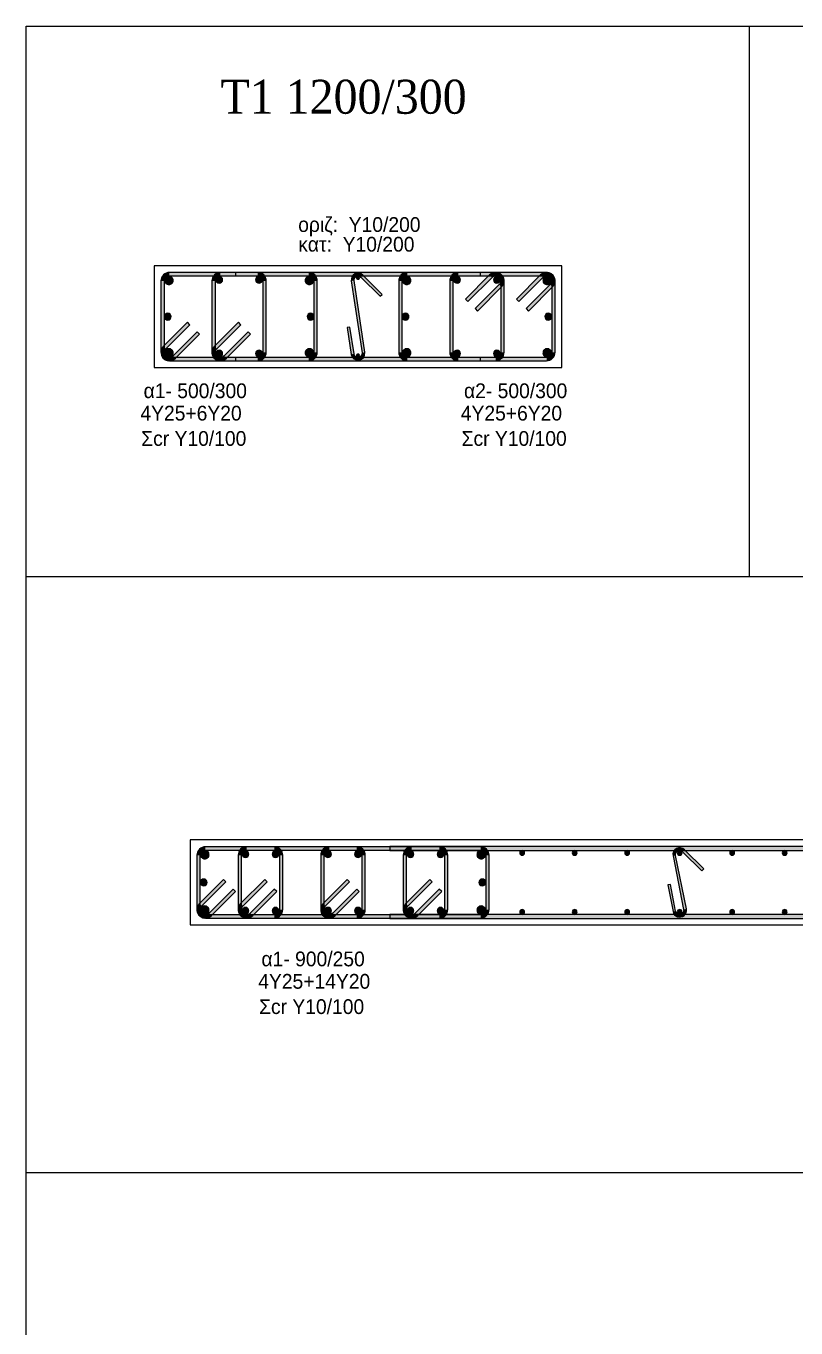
# Model space of a CAD drawing. Header units: millimetres. Extents: x -2171 to 1563, y -1758 to -1505.
# Drawn here: x -653.31 to -641.97, y -1609.42 to -1590.25 of the extents above; entities that cross this region are included whole.
import ezdxf

# ---------------------------------------------------------------- set-up
doc = ezdxf.new("R2010")
doc.units = ezdxf.units.MM
for name, color, linetype in [('-S_TEXT', 3, 'Continuous'), ('Col_Det', 7, 'Continuous'), ('Col_Det_4', 7, 'Continuous'), ('Col_Det_Fill', 7, 'Continuous'), ('Geo_Col_Pro_1', 7, 'Continuous')]:
    doc.layers.add(name, color=color, linetype=linetype)
doc.styles.add('S1Arl22_b_934_161', font='arial.ttf', dxfattribs={"width": 0.933629, "height": 0.002175})
doc.styles.add('S1TmsNwRmn22_b_934_161', font='times.ttf', dxfattribs={"width": 0.933629, "height": 0.002175})

msp = doc.modelspace()

# ---------------------------------------------------------------- hatches: boundary and pattern name
at = {"layer": 'Col_Det_Fill'}
for color, points in [(252, [(-651.194, -1593.928), (-651.194, -1593.878, 0.4142136), (-651.319, -1594.003), (-651.269, -1594.003, -0.4142136)]), (252, [(-651.269, -1594.003), (-651.319, -1594.003), (-651.319, -1595.053), (-651.269, -1595.053)]), (12, [(-651.2653, -1593.9942, 0.4142136), (-651.2028, -1594.0567, 0.4142136), (-651.1403, -1593.9942, 0.4142136), (-651.2028, -1593.9317, 0.4142136)]), (252, [(-649.144, -1593.928), (-649.144, -1593.878), (-651.194, -1593.878), (-651.194, -1593.928)]), (252, [(-650.444, -1593.928), (-650.444, -1593.878, 0.4142136), (-650.569, -1594.003), (-650.519, -1594.003, -0.4142136)]), (252, [(-650.519, -1594.003), (-650.569, -1594.003), (-650.569, -1595.053), (-650.519, -1595.053)]), (56, [(-650.5117, -1593.9853, 0.4142136), (-650.4617, -1594.0353, 0.4142136), (-650.4117, -1593.9853, 0.4142136), (-650.4617, -1593.9353, 0.4142136)]), (252, [(-649.894, -1593.928), (-649.894, -1593.878), (-650.444, -1593.878), (-650.444, -1593.928)]), (252, [(-646.6175, -1593.928), (-646.6175, -1593.878), (-650.2205, -1593.878), (-650.2205, -1593.928)]), (56, [(-649.9263, -1593.9853, 0.4142136), (-649.8763, -1594.0353, 0.4142136), (-649.8263, -1593.9853, 0.4142136), (-649.8763, -1593.9353, 0.4142136)]), (252, [(-649.819, -1594.003), (-649.769, -1594.003, 0.4142136), (-649.894, -1593.878), (-649.894, -1593.928, -0.4142136)]), (252, [(-649.819, -1595.053), (-649.769, -1595.053), (-649.769, -1594.003), (-649.819, -1594.003)]), (12, [(-649.1977, -1593.9942, 0.4142136), (-649.1352, -1594.0567, 0.4142136), (-649.0727, -1593.9942, 0.4142136), (-649.1352, -1593.9317, 0.4142136)]), (252, [(-649.069, -1594.003), (-649.019, -1594.003, 0.4142136), (-649.144, -1593.878), (-649.144, -1593.928, -0.4142136)]), (252, [(-649.069, -1595.053), (-649.019, -1595.053), (-649.019, -1594.003), (-649.069, -1594.003)]), (252, [(-648.5179, -1594.0028), (-648.4783, -1593.9969, -0.7233449), (-648.3766, -1593.9456), (-648.3483, -1593.9173, 0.7233449)]), (252, [(-648.3597, -1595.0591), (-648.3201, -1595.0532), (-648.4783, -1593.9969), (-648.5179, -1594.0028)]), (133, [(-648.444, -1593.953, 0.4142136), (-648.419, -1593.978, 0.4142136), (-648.394, -1593.953, 0.4142136), (-648.419, -1593.928, 0.4142136)]), (252, [(-648.3483, -1593.9173), (-648.3766, -1593.9456), (-648.0937, -1594.2284), (-648.0654, -1594.2001)]), (252, [(-647.694, -1593.928), (-647.694, -1593.878, 0.4142136), (-647.819, -1594.003), (-647.769, -1594.003, -0.4142136)]), (252, [(-647.769, -1594.003), (-647.819, -1594.003), (-647.819, -1595.053), (-647.769, -1595.053)]), (12, [(-647.6403, -1593.9942, 0.4142136), (-647.7028, -1593.9317, 0.4142136), (-647.7653, -1593.9942, 0.4142136), (-647.7028, -1594.0567, 0.4142136)]), (252, [(-645.644, -1593.928), (-645.644, -1593.878), (-647.694, -1593.878), (-647.694, -1593.928)]), (252, [(-646.944, -1593.928), (-646.944, -1593.878, 0.4142136), (-647.069, -1594.003), (-647.019, -1594.003, -0.4142136)]), (252, [(-647.019, -1594.003), (-647.069, -1594.003), (-647.069, -1595.053), (-647.019, -1595.053)]), (56, [(-646.9117, -1593.9853, 0.4142136), (-646.9617, -1593.9353, 0.4142136), (-647.0117, -1593.9853, 0.4142136), (-646.9617, -1594.0353, 0.4142136)]), (252, [(-646.394, -1593.928), (-646.394, -1593.878), (-646.944, -1593.878), (-646.944, -1593.928)]), (252, [(-646.447, -1593.95), (-646.4824, -1593.9146), (-646.8359, -1594.2682), (-646.8006, -1594.3035)]), (252, [(-646.6945, -1594.4096), (-646.6592, -1594.445), (-646.3056, -1594.0914), (-646.341, -1594.056)]), (252, [(-646.319, -1594.003), (-646.269, -1594.003, 0.6681786), (-646.4824, -1593.9146), (-646.447, -1593.95, -0.6681786)]), (56, [(-646.3263, -1593.9853, 0.4142136), (-646.3763, -1593.9353, 0.4142136), (-646.4263, -1593.9853, 0.4142136), (-646.3763, -1594.0353, 0.4142136)]), (252, [(-646.341, -1594.056), (-646.3056, -1594.0914, 0.6681786), (-646.394, -1593.878), (-646.394, -1593.928, -0.6681786)]), (252, [(-646.319, -1595.053), (-646.269, -1595.053), (-646.269, -1594.003), (-646.319, -1594.003)]), (252, [(-645.697, -1593.95), (-645.7324, -1593.9146), (-646.0859, -1594.2682), (-646.0506, -1594.3035)]), (252, [(-645.9445, -1594.4096), (-645.9092, -1594.445), (-645.5556, -1594.0914), (-645.591, -1594.056)]), (252, [(-645.569, -1594.003), (-645.519, -1594.003, 0.6681786), (-645.7324, -1593.9146), (-645.697, -1593.95, -0.6681786)]), (12, [(-645.5727, -1593.9942, 0.4142136), (-645.6352, -1593.9317, 0.4142136), (-645.6977, -1593.9942, 0.4142136), (-645.6352, -1594.0567, 0.4142136)]), (252, [(-645.591, -1594.056), (-645.5556, -1594.0914, 0.6681786), (-645.644, -1593.878), (-645.644, -1593.928, -0.6681786)]), (252, [(-645.569, -1595.053), (-645.519, -1595.053), (-645.519, -1594.003), (-645.569, -1594.003)]), (252, [(-650.8935, -1594.6464), (-650.9288, -1594.6111), (-651.2824, -1594.9646), (-651.247, -1595)]), (133, [(-651.269, -1594.528, 0.4142136), (-651.219, -1594.578, 0.4142136), (-651.169, -1594.528, 0.4142136), (-651.219, -1594.478, 0.4142136)]), (252, [(-650.1435, -1594.6464), (-650.1788, -1594.6111), (-650.5324, -1594.9646), (-650.497, -1595)]), (133, [(-649.169, -1594.528, 0.4142136), (-649.119, -1594.578, 0.4142136), (-649.069, -1594.528, 0.4142136), (-649.119, -1594.478, 0.4142136)]), (133, [(-647.669, -1594.528, 0.4142136), (-647.719, -1594.478, 0.4142136), (-647.769, -1594.528, 0.4142136), (-647.719, -1594.578, 0.4142136)]), (133, [(-645.569, -1594.528, 0.4142136), (-645.619, -1594.478, 0.4142136), (-645.669, -1594.528, 0.4142136), (-645.619, -1594.578, 0.4142136)]), (252, [(-651.141, -1595.106), (-651.1056, -1595.1414), (-650.7521, -1594.7879), (-650.7874, -1594.7525)]), (252, [(-650.391, -1595.106), (-650.3556, -1595.1414), (-650.0021, -1594.7879), (-650.0374, -1594.7525)]), (252, [(-648.5376, -1594.6813), (-648.5772, -1594.6872), (-648.5179, -1595.0828), (-648.4783, -1595.0769)]), (252, [(-651.247, -1595), (-651.2824, -1594.9646, 0.6681786), (-651.194, -1595.178), (-651.194, -1595.128, -0.6681786)]), (12, [(-651.2653, -1595.0619, 0.4142136), (-651.2028, -1595.1244, 0.4142136), (-651.1403, -1595.0619, 0.4142136), (-651.2028, -1594.9994, 0.4142136)]), (252, [(-650.497, -1595), (-650.5324, -1594.9646, 0.6681786), (-650.444, -1595.178), (-650.444, -1595.128, -0.6681786)]), (56, [(-650.5117, -1595.0707, 0.4142136), (-650.4617, -1595.1207, 0.4142136), (-650.4117, -1595.0707, 0.4142136), (-650.4617, -1595.0207, 0.4142136)]), (56, [(-649.9263, -1595.0707, 0.4142136), (-649.8763, -1595.1207, 0.4142136), (-649.8263, -1595.0707, 0.4142136), (-649.8763, -1595.0207, 0.4142136)]), (12, [(-649.1977, -1595.0619, 0.4142136), (-649.1352, -1595.1244, 0.4142136), (-649.0727, -1595.0619, 0.4142136), (-649.1352, -1594.9994, 0.4142136)]), (12, [(-647.6403, -1595.0619, 0.4142136), (-647.7028, -1594.9994, 0.4142136), (-647.7653, -1595.0619, 0.4142136), (-647.7028, -1595.1244, 0.4142136)]), (56, [(-646.9117, -1595.0707, 0.4142136), (-646.9617, -1595.0207, 0.4142136), (-647.0117, -1595.0707, 0.4142136), (-646.9617, -1595.1207, 0.4142136)]), (56, [(-646.3263, -1595.0707, 0.4142136), (-646.3763, -1595.0207, 0.4142136), (-646.4263, -1595.0707, 0.4142136), (-646.3763, -1595.1207, 0.4142136)]), (12, [(-645.5727, -1595.0619, 0.4142136), (-645.6352, -1594.9994, 0.4142136), (-645.6977, -1595.0619, 0.4142136), (-645.6352, -1595.1244, 0.4142136)]), (252, [(-651.269, -1595.053), (-651.319, -1595.053, 0.6681786), (-651.1056, -1595.1414), (-651.141, -1595.106, -0.6681786)]), (252, [(-651.194, -1595.128), (-651.194, -1595.178), (-649.144, -1595.178), (-649.144, -1595.128)]), (252, [(-650.519, -1595.053), (-650.569, -1595.053, 0.6681786), (-650.3556, -1595.1414), (-650.391, -1595.106, -0.6681786)]), (252, [(-650.444, -1595.128), (-650.444, -1595.178), (-649.894, -1595.178), (-649.894, -1595.128)]), (252, [(-650.2205, -1595.128), (-650.2205, -1595.178), (-646.6175, -1595.178), (-646.6175, -1595.128)]), (252, [(-649.894, -1595.128), (-649.894, -1595.178, 0.4142136), (-649.769, -1595.053), (-649.819, -1595.053, -0.4142136)]), (252, [(-649.144, -1595.128), (-649.144, -1595.178, 0.4142136), (-649.019, -1595.053), (-649.069, -1595.053, -0.4142136)]), (252, [(-648.4783, -1595.0769), (-648.5179, -1595.0828, 1), (-648.3201, -1595.0532), (-648.3597, -1595.0591, -1)]), (133, [(-648.444, -1595.103, 0.4142136), (-648.419, -1595.128, 0.4142136), (-648.394, -1595.103, 0.4142136), (-648.419, -1595.078, 0.4142136)]), (252, [(-647.769, -1595.053), (-647.819, -1595.053, 0.4142136), (-647.694, -1595.178), (-647.694, -1595.128, -0.4142136)]), (252, [(-647.694, -1595.128), (-647.694, -1595.178), (-645.644, -1595.178), (-645.644, -1595.128)]), (252, [(-647.019, -1595.053), (-647.069, -1595.053, 0.4142136), (-646.944, -1595.178), (-646.944, -1595.128, -0.4142136)]), (252, [(-646.944, -1595.128), (-646.944, -1595.178), (-646.394, -1595.178), (-646.394, -1595.128)]), (252, [(-646.394, -1595.128), (-646.394, -1595.178, 0.4142136), (-646.269, -1595.053), (-646.319, -1595.053, -0.4142136)]), (252, [(-645.644, -1595.128), (-645.644, -1595.178, 0.4142136), (-645.519, -1595.053), (-645.569, -1595.053, -0.4142136)]), (252, [(-650.6652, -1602.3822), (-650.6652, -1602.3322, 0.4142136), (-650.7902, -1602.4572), (-650.7402, -1602.4572, -0.4142136)]), (252, [(-650.7402, -1602.4572), (-650.7902, -1602.4572), (-650.7902, -1603.2572), (-650.7402, -1603.2572)]), (12, [(-650.7366, -1602.4483, 0.4142136), (-650.6741, -1602.5108, 0.4142136), (-650.6116, -1602.4483, 0.4142136), (-650.6741, -1602.3858, 0.4142136)]), (252, [(-646.6152, -1602.3822), (-646.6152, -1602.3322), (-650.6652, -1602.3322), (-650.6652, -1602.3822)]), (252, [(-650.0581, -1602.3822), (-650.0581, -1602.3322, 0.4142136), (-650.1831, -1602.4572), (-650.1331, -1602.4572, -0.4142136)]), (252, [(-650.1331, -1602.4572), (-650.1831, -1602.4572), (-650.1831, -1603.2572), (-650.1331, -1603.2572)]), (56, [(-650.1258, -1602.4395, 0.4142136), (-650.0758, -1602.4895, 0.4142136), (-650.0258, -1602.4395, 0.4142136), (-650.0758, -1602.3895, 0.4142136)]), (252, [(-649.651, -1602.3822), (-649.651, -1602.3322), (-650.0581, -1602.3322), (-650.0581, -1602.3822)]), (56, [(-649.6833, -1602.4395, 0.4142136), (-649.6333, -1602.4895, 0.4142136), (-649.5833, -1602.4395, 0.4142136), (-649.6333, -1602.3895, 0.4142136)]), (252, [(-649.576, -1602.4572), (-649.526, -1602.4572, 0.4142136), (-649.651, -1602.3322), (-649.651, -1602.3822, -0.4142136)]), (252, [(-649.576, -1603.2572), (-649.526, -1603.2572), (-649.526, -1602.4572), (-649.576, -1602.4572)]), (252, [(-648.8438, -1602.3822), (-648.8438, -1602.3322, 0.4142136), (-648.9688, -1602.4572), (-648.9188, -1602.4572, -0.4142136)]), (252, [(-648.9188, -1602.4572), (-648.9688, -1602.4572), (-648.9688, -1603.2572), (-648.9188, -1603.2572)]), (56, [(-648.9115, -1602.4395, 0.4142136), (-648.8615, -1602.4895, 0.4142136), (-648.8115, -1602.4395, 0.4142136), (-648.8615, -1602.3895, 0.4142136)]), (252, [(-648.4367, -1602.3822), (-648.4367, -1602.3322), (-648.8438, -1602.3322), (-648.8438, -1602.3822)]), (56, [(-648.469, -1602.4395, 0.4142136), (-648.419, -1602.4895, 0.4142136), (-648.369, -1602.4395, 0.4142136), (-648.419, -1602.3895, 0.4142136)]), (252, [(-648.3617, -1602.4572), (-648.3117, -1602.4572, 0.4142136), (-648.4367, -1602.3322), (-648.4367, -1602.3822, -0.4142136)]), (252, [(-648.3617, -1603.2572), (-648.3117, -1603.2572), (-648.3117, -1602.4572), (-648.3617, -1602.4572)]), (252, [(-627.8268, -1602.3872), (-627.8268, -1602.3272), (-647.9522, -1602.3272), (-647.9522, -1602.3872)]), (252, [(-647.6295, -1602.3822), (-647.6295, -1602.3322, 0.4142136), (-647.7545, -1602.4572), (-647.7045, -1602.4572, -0.4142136)]), (252, [(-647.7045, -1602.4572), (-647.7545, -1602.4572), (-647.7545, -1603.2572), (-647.7045, -1603.2572)]), (56, [(-647.6972, -1602.4395, 0.4142136), (-647.6472, -1602.4895, 0.4142136), (-647.5972, -1602.4395, 0.4142136), (-647.6472, -1602.3895, 0.4142136)]), (252, [(-647.2224, -1602.3822), (-647.2224, -1602.3322), (-647.6295, -1602.3322), (-647.6295, -1602.3822)]), (56, [(-647.2547, -1602.4395, 0.4142136), (-647.2047, -1602.4895, 0.4142136), (-647.1547, -1602.4395, 0.4142136), (-647.2047, -1602.3895, 0.4142136)]), (252, [(-647.1474, -1602.4572), (-647.0974, -1602.4572, 0.4142136), (-647.2224, -1602.3322), (-647.2224, -1602.3822, -0.4142136)]), (252, [(-647.1474, -1603.2572), (-647.0974, -1603.2572), (-647.0974, -1602.4572), (-647.1474, -1602.4572)]), (12, [(-646.6689, -1602.4483, 0.4142136), (-646.6064, -1602.5108, 0.4142136), (-646.5439, -1602.4483, 0.4142136), (-646.6064, -1602.3858, 0.4142136)]), (252, [(-646.5402, -1602.4572), (-646.4902, -1602.4572, 0.4142136), (-646.6152, -1602.3322), (-646.6152, -1602.3822, -0.4142136)]), (252, [(-646.5402, -1603.2572), (-646.4902, -1603.2572), (-646.4902, -1602.4572), (-646.5402, -1602.4572)]), (133, [(-646.0384, -1602.4222, 0.4142136), (-646.0034, -1602.4572, 0.4142136), (-645.9684, -1602.4222, 0.4142136), (-646.0034, -1602.3872, 0.4142136)]), (133, [(-645.2656, -1602.4222, 0.4142136), (-645.2306, -1602.4572, 0.4142136), (-645.1956, -1602.4222, 0.4142136), (-645.2306, -1602.3872, 0.4142136)]), (133, [(-644.4929, -1602.4222, 0.4142136), (-644.4579, -1602.4572, 0.4142136), (-644.4229, -1602.4222, 0.4142136), (-644.4579, -1602.3872, 0.4142136)]), (252, [(-643.7832, -1602.4667), (-643.744, -1602.4589, -0.741663), (-643.6427, -1602.4047), (-643.6144, -1602.3764, 0.741663)]), (252, [(-643.6263, -1603.2554), (-643.587, -1603.2476), (-643.744, -1602.4589), (-643.7832, -1602.4667)]), (133, [(-643.7201, -1602.4222, 0.4142136), (-643.6851, -1602.4572, 0.4142136), (-643.6501, -1602.4222, 0.4142136), (-643.6851, -1602.3872, 0.4142136)]), (252, [(-643.6144, -1602.3764), (-643.6427, -1602.4047), (-643.3598, -1602.6876), (-643.3316, -1602.6593)]), (133, [(-642.9474, -1602.4222, 0.4142136), (-642.9124, -1602.4572, 0.4142136), (-642.8774, -1602.4222, 0.4142136), (-642.9124, -1602.3872, 0.4142136)]), (133, [(-642.1746, -1602.4222, 0.4142136), (-642.1396, -1602.4572, 0.4142136), (-642.1046, -1602.4222, 0.4142136), (-642.1396, -1602.3872, 0.4142136)]), (252, [(-650.3647, -1602.8506), (-650.4001, -1602.8152), (-650.7536, -1603.1688), (-650.7183, -1603.2041)]), (133, [(-650.7402, -1602.8572, 0.4142136), (-650.6902, -1602.9072, 0.4142136), (-650.6402, -1602.8572, 0.4142136), (-650.6902, -1602.8072, 0.4142136)]), (252, [(-649.7576, -1602.8506), (-649.7929, -1602.8152), (-650.1465, -1603.1688), (-650.1111, -1603.2041)]), (252, [(-648.5433, -1602.8506), (-648.5787, -1602.8152), (-648.9322, -1603.1688), (-648.8968, -1603.2041)]), (252, [(-647.329, -1602.8506), (-647.3644, -1602.8152), (-647.7179, -1603.1688), (-647.6826, -1603.2041)]), (133, [(-646.6402, -1602.8572, 0.4142136), (-646.5902, -1602.9072, 0.4142136), (-646.5402, -1602.8572, 0.4142136), (-646.5902, -1602.8072, 0.4142136)]), (252, [(-650.6122, -1603.3102), (-650.5769, -1603.3455), (-650.2233, -1602.992), (-650.2587, -1602.9566)]), (252, [(-650.0051, -1603.3102), (-649.9697, -1603.3455), (-649.6162, -1602.992), (-649.6515, -1602.9566)]), (252, [(-648.7908, -1603.3102), (-648.7554, -1603.3455), (-648.4019, -1602.992), (-648.4372, -1602.9566)]), (252, [(-647.5765, -1603.3102), (-647.5411, -1603.3455), (-647.1876, -1602.992), (-647.2229, -1602.9566)]), (252, [(-643.822, -1602.8866), (-643.8612, -1602.8944), (-643.7832, -1603.2867), (-643.744, -1603.2789)]), (252, [(-650.7183, -1603.2041), (-650.7536, -1603.1688, 0.6681786), (-650.6652, -1603.3822), (-650.6652, -1603.3322, -0.6681786)]), (252, [(-650.7402, -1603.2572), (-650.7902, -1603.2572, 0.6681786), (-650.5769, -1603.3455), (-650.6122, -1603.3102, -0.6681786)]), (12, [(-650.7366, -1603.266, 0.4142136), (-650.6741, -1603.3285, 0.4142136), (-650.6116, -1603.266, 0.4142136), (-650.6741, -1603.2035, 0.4142136)]), (252, [(-650.1111, -1603.2041), (-650.1465, -1603.1688, 0.6681786), (-650.0581, -1603.3822), (-650.0581, -1603.3322, -0.6681786)]), (252, [(-650.1331, -1603.2572), (-650.1831, -1603.2572, 0.6681786), (-649.9697, -1603.3455), (-650.0051, -1603.3102, -0.6681786)]), (56, [(-650.1258, -1603.2748, 0.4142136), (-650.0758, -1603.3248, 0.4142136), (-650.0258, -1603.2748, 0.4142136), (-650.0758, -1603.2248, 0.4142136)]), (56, [(-649.6833, -1603.2748, 0.4142136), (-649.6333, -1603.3248, 0.4142136), (-649.5833, -1603.2748, 0.4142136), (-649.6333, -1603.2248, 0.4142136)]), (252, [(-649.651, -1603.3322), (-649.651, -1603.3822, 0.4142136), (-649.526, -1603.2572), (-649.576, -1603.2572, -0.4142136)]), (252, [(-648.8968, -1603.2041), (-648.9322, -1603.1688, 0.6681786), (-648.8438, -1603.3822), (-648.8438, -1603.3322, -0.6681786)]), (252, [(-648.9188, -1603.2572), (-648.9688, -1603.2572, 0.6681786), (-648.7554, -1603.3455), (-648.7908, -1603.3102, -0.6681786)]), (56, [(-648.9115, -1603.2748, 0.4142136), (-648.8615, -1603.3248, 0.4142136), (-648.8115, -1603.2748, 0.4142136), (-648.8615, -1603.2248, 0.4142136)]), (56, [(-648.469, -1603.2748, 0.4142136), (-648.419, -1603.3248, 0.4142136), (-648.369, -1603.2748, 0.4142136), (-648.419, -1603.2248, 0.4142136)]), (252, [(-648.4367, -1603.3322), (-648.4367, -1603.3822, 0.4142136), (-648.3117, -1603.2572), (-648.3617, -1603.2572, -0.4142136)]), (252, [(-647.6826, -1603.2041), (-647.7179, -1603.1688, 0.6681786), (-647.6295, -1603.3822), (-647.6295, -1603.3322, -0.6681786)]), (252, [(-647.7045, -1603.2572), (-647.7545, -1603.2572, 0.6681786), (-647.5411, -1603.3455), (-647.5765, -1603.3102, -0.6681786)]), (56, [(-647.6972, -1603.2748, 0.4142136), (-647.6472, -1603.3248, 0.4142136), (-647.5972, -1603.2748, 0.4142136), (-647.6472, -1603.2248, 0.4142136)]), (56, [(-647.2547, -1603.2748, 0.4142136), (-647.2047, -1603.3248, 0.4142136), (-647.1547, -1603.2748, 0.4142136), (-647.2047, -1603.2248, 0.4142136)]), (252, [(-647.2224, -1603.3322), (-647.2224, -1603.3822, 0.4142136), (-647.0974, -1603.2572), (-647.1474, -1603.2572, -0.4142136)]), (12, [(-646.6689, -1603.266, 0.4142136), (-646.6064, -1603.3285, 0.4142136), (-646.5439, -1603.266, 0.4142136), (-646.6064, -1603.2035, 0.4142136)]), (252, [(-646.6152, -1603.3322), (-646.6152, -1603.3822, 0.4142136), (-646.4902, -1603.2572), (-646.5402, -1603.2572, -0.4142136)]), (133, [(-646.0384, -1603.2922, 0.4142136), (-646.0034, -1603.3272, 0.4142136), (-645.9684, -1603.2922, 0.4142136), (-646.0034, -1603.2572, 0.4142136)]), (133, [(-645.2656, -1603.2922, 0.4142136), (-645.2306, -1603.3272, 0.4142136), (-645.1956, -1603.2922, 0.4142136), (-645.2306, -1603.2572, 0.4142136)]), (133, [(-644.4929, -1603.2922, 0.4142136), (-644.4579, -1603.3272, 0.4142136), (-644.4229, -1603.2922, 0.4142136), (-644.4579, -1603.2572, 0.4142136)]), (252, [(-643.744, -1603.2789), (-643.7832, -1603.2867, 1), (-643.587, -1603.2476), (-643.6263, -1603.2554, -1)]), (133, [(-643.7201, -1603.2922, 0.4142136), (-643.6851, -1603.3272, 0.4142136), (-643.6501, -1603.2922, 0.4142136), (-643.6851, -1603.2572, 0.4142136)]), (133, [(-642.9474, -1603.2922, 0.4142136), (-642.9124, -1603.3272, 0.4142136), (-642.8774, -1603.2922, 0.4142136), (-642.9124, -1603.2572, 0.4142136)]), (133, [(-642.1746, -1603.2922, 0.4142136), (-642.1396, -1603.3272, 0.4142136), (-642.1046, -1603.2922, 0.4142136), (-642.1396, -1603.2572, 0.4142136)]), (252, [(-650.6652, -1603.3322), (-650.6652, -1603.3822), (-646.6152, -1603.3822), (-646.6152, -1603.3322)]), (252, [(-650.0581, -1603.3322), (-650.0581, -1603.3822), (-649.651, -1603.3822), (-649.651, -1603.3322)]), (252, [(-648.8438, -1603.3322), (-648.8438, -1603.3822), (-648.4367, -1603.3822), (-648.4367, -1603.3322)]), (252, [(-647.9522, -1603.3272), (-647.9522, -1603.3872), (-627.8268, -1603.3872), (-627.8268, -1603.3272)]), (252, [(-647.6295, -1603.3322), (-647.6295, -1603.3822), (-647.2224, -1603.3822), (-647.2224, -1603.3322)])]:
    msp.add_hatch(color=color, dxfattribs=at).paths.add_polyline_path(points)

# ---------------------------------------------------------------- linework, layer by layer
at = {"layer": '-S_TEXT', "ltscale": 5}
msp.add_lwpolyline([(-653.3053, -1590.2497), (-595.1578, -1590.2497), (-595.1578, -1630.2944), (-653.3053, -1630.2944)], close=True, dxfattribs=at)
at = {"layer": 'Col_Det', "color": 7}
for points in [[(-645.419, -1593.778), (-651.419, -1593.778)], [(-651.419, -1593.778), (-651.419, -1595.278)], [(-645.419, -1595.278), (-645.419, -1593.778)], [(-651.319, -1594.003), (-651.319, -1595.053)], [(-651.269, -1595.053), (-651.269, -1594.003)], [(-649.144, -1593.878), (-651.194, -1593.878)], [(-651.194, -1593.928), (-649.144, -1593.928)], [(-650.569, -1594.003), (-650.569, -1595.053)], [(-650.519, -1595.053), (-650.519, -1594.003)], [(-649.894, -1593.878), (-650.444, -1593.878)], [(-650.444, -1593.928), (-649.894, -1593.928)], [(-646.6175, -1593.878), (-650.2205, -1593.878)], [(-650.2205, -1593.878), (-650.2205, -1593.928)], [(-650.2205, -1593.928), (-646.6175, -1593.928)], [(-649.819, -1594.003), (-649.819, -1595.053)], [(-649.769, -1595.053), (-649.769, -1594.003)], [(-649.069, -1594.003), (-649.069, -1595.053)], [(-649.019, -1595.053), (-649.019, -1594.003)], [(-648.5179, -1594.0028), (-648.3597, -1595.0591)], [(-648.3201, -1595.0532), (-648.4783, -1593.9969)], [(-648.3766, -1593.9456), (-648.0937, -1594.2284)], [(-648.0654, -1594.2001), (-648.3483, -1593.9173)], [(-647.819, -1594.003), (-647.819, -1595.053)], [(-647.769, -1595.053), (-647.769, -1594.003)], [(-645.644, -1593.878), (-647.694, -1593.878)], [(-647.694, -1593.928), (-645.644, -1593.928)], [(-647.069, -1594.003), (-647.069, -1595.053)], [(-647.019, -1595.053), (-647.019, -1594.003)], [(-646.394, -1593.878), (-646.944, -1593.878)], [(-646.944, -1593.928), (-646.394, -1593.928)], [(-646.4824, -1593.9146), (-646.8359, -1594.2682)], [(-646.8006, -1594.3035), (-646.447, -1593.95)], [(-646.341, -1594.056), (-646.6945, -1594.4096)], [(-646.6175, -1593.928), (-646.6175, -1593.878)], [(-646.319, -1594.003), (-646.319, -1595.053)], [(-646.269, -1595.053), (-646.269, -1594.003)], [(-645.7324, -1593.9146), (-646.0859, -1594.2682)], [(-646.0506, -1594.3035), (-645.697, -1593.95)], [(-645.591, -1594.056), (-645.9445, -1594.4096)], [(-645.569, -1594.003), (-645.569, -1595.053)], [(-645.519, -1595.053), (-645.519, -1594.003)], [(-648.0937, -1594.2284), (-648.0654, -1594.2001)], [(-646.6592, -1594.445), (-646.3056, -1594.0914)], [(-645.9092, -1594.445), (-645.5556, -1594.0914)], [(-646.8359, -1594.2682), (-646.8006, -1594.3035)], [(-646.6945, -1594.4096), (-646.6592, -1594.445)], [(-646.0859, -1594.2682), (-646.0506, -1594.3035)], [(-645.9445, -1594.4096), (-645.9092, -1594.445)], [(-650.9288, -1594.6111), (-651.2824, -1594.9646)], [(-650.8935, -1594.6464), (-650.9288, -1594.6111)], [(-650.1788, -1594.6111), (-650.5324, -1594.9646)], [(-650.1435, -1594.6464), (-650.1788, -1594.6111)], [(-651.247, -1595), (-650.8935, -1594.6464)], [(-650.7874, -1594.7525), (-651.141, -1595.106)], [(-651.1056, -1595.1414), (-650.7521, -1594.7879)], [(-650.7521, -1594.7879), (-650.7874, -1594.7525)], [(-650.497, -1595), (-650.1435, -1594.6464)], [(-650.0374, -1594.7525), (-650.391, -1595.106)], [(-650.3556, -1595.1414), (-650.0021, -1594.7879)], [(-650.0021, -1594.7879), (-650.0374, -1594.7525)], [(-648.5376, -1594.6813), (-648.5772, -1594.6872)], [(-648.5772, -1594.6872), (-648.5179, -1595.0828)], [(-648.4783, -1595.0769), (-648.5376, -1594.6813)], [(-649.144, -1595.128), (-651.194, -1595.128)], [(-651.194, -1595.178), (-649.144, -1595.178)], [(-649.894, -1595.128), (-650.444, -1595.128)], [(-650.444, -1595.178), (-649.894, -1595.178)], [(-650.2205, -1595.128), (-650.2205, -1595.178)], [(-646.6175, -1595.128), (-650.2205, -1595.128)], [(-650.2205, -1595.178), (-646.6175, -1595.178)], [(-645.644, -1595.128), (-647.694, -1595.128)], [(-647.694, -1595.178), (-645.644, -1595.178)], [(-646.394, -1595.128), (-646.944, -1595.128)], [(-646.944, -1595.178), (-646.394, -1595.178)], [(-646.6175, -1595.178), (-646.6175, -1595.128)], [(-651.419, -1595.278), (-645.419, -1595.278)]]:
    msp.add_lwpolyline(points, dxfattribs=at)
for points in [[(-651.194, -1593.878, 0.4142136), (-651.319, -1594.003)], [(-651.269, -1594.003, -0.4142136), (-651.194, -1593.928, -0.4142136)], [(-651.2028, -1593.9317, 0.4142136), (-651.2653, -1593.9942, 0.4142136)], [(-651.2653, -1593.9942, 0.4142136), (-651.2028, -1594.0567, 0.4142136)], [(-651.1403, -1593.9942, 0.4142136), (-651.2028, -1593.9317, 0.4142136)], [(-651.2028, -1594.0567, 0.4142136), (-651.1403, -1593.9942, 0.4142136)], [(-650.444, -1593.878, 0.4142136), (-650.569, -1594.003)], [(-650.519, -1594.003, -0.4142136), (-650.444, -1593.928, -0.4142136)], [(-650.4617, -1593.9353, 0.4142136), (-650.5117, -1593.9853, 0.4142136)], [(-650.5117, -1593.9853, 0.4142136), (-650.4617, -1594.0353, 0.4142136)], [(-650.4117, -1593.9853, 0.4142136), (-650.4617, -1593.9353, 0.4142136)], [(-650.4617, -1594.0353, 0.4142136), (-650.4117, -1593.9853, 0.4142136)], [(-649.8763, -1593.9353, 0.4142136), (-649.9263, -1593.9853, 0.4142136)], [(-649.9263, -1593.9853, 0.4142136), (-649.8763, -1594.0353, 0.4142136)], [(-649.769, -1594.003, 0.4142136), (-649.894, -1593.878)], [(-649.894, -1593.928, -0.4142136), (-649.819, -1594.003, -0.4142136)], [(-649.8263, -1593.9853, 0.4142136), (-649.8763, -1593.9353, 0.4142136)], [(-649.8763, -1594.0353, 0.4142136), (-649.8263, -1593.9853, 0.4142136)], [(-649.1352, -1593.9317, 0.4142136), (-649.1977, -1593.9942, 0.4142136)], [(-649.1977, -1593.9942, 0.4142136), (-649.1352, -1594.0567, 0.4142136)], [(-649.019, -1594.003, 0.4142136), (-649.144, -1593.878)], [(-649.144, -1593.928, -0.4142136), (-649.069, -1594.003, -0.4142136)], [(-649.0727, -1593.9942, 0.4142136), (-649.1352, -1593.9317, 0.4142136)], [(-649.1352, -1594.0567, 0.4142136), (-649.0727, -1593.9942, 0.4142136)], [(-648.3483, -1593.9173, 0.7233449), (-648.5179, -1594.0028, 0.7233449)], [(-648.4783, -1593.9969, -0.7233449), (-648.3766, -1593.9456)], [(-648.419, -1593.928, 0.4142136), (-648.444, -1593.953, 0.4142136)], [(-648.444, -1593.953, 0.4142136), (-648.419, -1593.978, 0.4142136)], [(-648.394, -1593.953, 0.4142136), (-648.419, -1593.928, 0.4142136)], [(-648.419, -1593.978, 0.4142136), (-648.394, -1593.953, 0.4142136)], [(-647.694, -1593.878, 0.4142136), (-647.819, -1594.003)], [(-647.769, -1594.003, -0.4142136), (-647.694, -1593.928, -0.4142136)], [(-647.7028, -1593.9317, 0.4142136), (-647.7653, -1593.9942, 0.4142136)], [(-647.7653, -1593.9942, 0.4142136), (-647.7028, -1594.0567, 0.4142136)], [(-647.6403, -1593.9942, 0.4142136), (-647.7028, -1593.9317, 0.4142136)], [(-647.7028, -1594.0567, 0.4142136), (-647.6403, -1593.9942, 0.4142136)], [(-646.944, -1593.878, 0.4142136), (-647.069, -1594.003)], [(-647.019, -1594.003, -0.4142136), (-646.944, -1593.928, -0.4142136)], [(-646.9617, -1593.9353, 0.4142136), (-647.0117, -1593.9853, 0.4142136)], [(-647.0117, -1593.9853, 0.4142136), (-646.9617, -1594.0353, 0.4142136)], [(-646.9117, -1593.9853, 0.4142136), (-646.9617, -1593.9353, 0.4142136)], [(-646.9617, -1594.0353, 0.4142136), (-646.9117, -1593.9853, 0.4142136)], [(-646.269, -1594.003, 0.6681786), (-646.4824, -1593.9146)], [(-646.447, -1593.95, -0.6681786), (-646.319, -1594.003, -0.6681786)], [(-646.3763, -1593.9353, 0.4142136), (-646.4263, -1593.9853, 0.4142136)], [(-646.4263, -1593.9853, 0.4142136), (-646.3763, -1594.0353, 0.4142136)], [(-646.3056, -1594.0914, 0.6681786), (-646.394, -1593.878)], [(-646.394, -1593.928, -0.6681786), (-646.341, -1594.056, -0.6681786)], [(-646.3263, -1593.9853, 0.4142136), (-646.3763, -1593.9353, 0.4142136)], [(-646.3763, -1594.0353, 0.4142136), (-646.3263, -1593.9853, 0.4142136)], [(-645.519, -1594.003, 0.6681786), (-645.7324, -1593.9146)], [(-645.6352, -1593.9317, 0.4142136), (-645.6977, -1593.9942, 0.4142136)], [(-645.6977, -1593.9942, 0.4142136), (-645.6352, -1594.0567, 0.4142136)], [(-645.697, -1593.95, -0.6681786), (-645.569, -1594.003, -0.6681786)], [(-645.5556, -1594.0914, 0.6681786), (-645.644, -1593.878)], [(-645.644, -1593.928, -0.6681786), (-645.591, -1594.056, -0.6681786)], [(-645.5727, -1593.9942, 0.4142136), (-645.6352, -1593.9317, 0.4142136)], [(-645.6352, -1594.0567, 0.4142136), (-645.5727, -1593.9942, 0.4142136)], [(-651.219, -1594.478, 0.4142136), (-651.269, -1594.528, 0.4142136)], [(-651.269, -1594.528, 0.4142136), (-651.219, -1594.578, 0.4142136)], [(-651.169, -1594.528, 0.4142136), (-651.219, -1594.478, 0.4142136)], [(-651.219, -1594.578, 0.4142136), (-651.169, -1594.528, 0.4142136)], [(-649.119, -1594.478, 0.4142136), (-649.169, -1594.528, 0.4142136)], [(-649.169, -1594.528, 0.4142136), (-649.119, -1594.578, 0.4142136)], [(-649.069, -1594.528, 0.4142136), (-649.119, -1594.478, 0.4142136)], [(-649.119, -1594.578, 0.4142136), (-649.069, -1594.528, 0.4142136)], [(-647.719, -1594.478, 0.4142136), (-647.769, -1594.528, 0.4142136)], [(-647.769, -1594.528, 0.4142136), (-647.719, -1594.578, 0.4142136)], [(-647.669, -1594.528, 0.4142136), (-647.719, -1594.478, 0.4142136)], [(-647.719, -1594.578, 0.4142136), (-647.669, -1594.528, 0.4142136)], [(-645.619, -1594.478, 0.4142136), (-645.669, -1594.528, 0.4142136)], [(-645.669, -1594.528, 0.4142136), (-645.619, -1594.578, 0.4142136)], [(-645.569, -1594.528, 0.4142136), (-645.619, -1594.478, 0.4142136)], [(-645.619, -1594.578, 0.4142136), (-645.569, -1594.528, 0.4142136)], [(-651.2824, -1594.9646, 0.6681786), (-651.194, -1595.178)], [(-651.194, -1595.128, -0.6681786), (-651.247, -1595, -0.6681786)], [(-651.2028, -1594.9994, 0.4142136), (-651.2653, -1595.0619, 0.4142136)], [(-651.1403, -1595.0619, 0.4142136), (-651.2028, -1594.9994, 0.4142136)], [(-650.5324, -1594.9646, 0.6681786), (-650.444, -1595.178)], [(-650.444, -1595.128, -0.6681786), (-650.497, -1595, -0.6681786)], [(-650.4617, -1595.0207, 0.4142136), (-650.5117, -1595.0707, 0.4142136)], [(-650.4117, -1595.0707, 0.4142136), (-650.4617, -1595.0207, 0.4142136)], [(-649.8763, -1595.0207, 0.4142136), (-649.9263, -1595.0707, 0.4142136)], [(-649.8263, -1595.0707, 0.4142136), (-649.8763, -1595.0207, 0.4142136)], [(-649.1352, -1594.9994, 0.4142136), (-649.1977, -1595.0619, 0.4142136)], [(-649.0727, -1595.0619, 0.4142136), (-649.1352, -1594.9994, 0.4142136)], [(-647.7028, -1594.9994, 0.4142136), (-647.7653, -1595.0619, 0.4142136)], [(-647.6403, -1595.0619, 0.4142136), (-647.7028, -1594.9994, 0.4142136)], [(-646.9617, -1595.0207, 0.4142136), (-647.0117, -1595.0707, 0.4142136)], [(-646.9117, -1595.0707, 0.4142136), (-646.9617, -1595.0207, 0.4142136)], [(-646.3763, -1595.0207, 0.4142136), (-646.4263, -1595.0707, 0.4142136)], [(-646.3263, -1595.0707, 0.4142136), (-646.3763, -1595.0207, 0.4142136)], [(-645.6352, -1594.9994, 0.4142136), (-645.6977, -1595.0619, 0.4142136)], [(-645.5727, -1595.0619, 0.4142136), (-645.6352, -1594.9994, 0.4142136)], [(-651.319, -1595.053, 0.6681786), (-651.1056, -1595.1414)], [(-651.141, -1595.106, -0.6681786), (-651.269, -1595.053, -0.6681786)], [(-651.2653, -1595.0619, 0.4142136), (-651.2028, -1595.1244, 0.4142136)], [(-651.2028, -1595.1244, 0.4142136), (-651.1403, -1595.0619, 0.4142136)], [(-650.569, -1595.053, 0.6681786), (-650.3556, -1595.1414)], [(-650.391, -1595.106, -0.6681786), (-650.519, -1595.053, -0.6681786)], [(-650.5117, -1595.0707, 0.4142136), (-650.4617, -1595.1207, 0.4142136)], [(-650.4617, -1595.1207, 0.4142136), (-650.4117, -1595.0707, 0.4142136)], [(-649.9263, -1595.0707, 0.4142136), (-649.8763, -1595.1207, 0.4142136)], [(-649.894, -1595.178, 0.4142136), (-649.769, -1595.053)], [(-649.819, -1595.053, -0.4142136), (-649.894, -1595.128, -0.4142136)], [(-649.8763, -1595.1207, 0.4142136), (-649.8263, -1595.0707, 0.4142136)], [(-649.1977, -1595.0619, 0.4142136), (-649.1352, -1595.1244, 0.4142136)], [(-649.144, -1595.178, 0.4142136), (-649.019, -1595.053)], [(-649.069, -1595.053, -0.4142136), (-649.144, -1595.128, -0.4142136)], [(-649.1352, -1595.1244, 0.4142136), (-649.0727, -1595.0619, 0.4142136)], [(-648.5179, -1595.0828, 1), (-648.3201, -1595.0532)], [(-648.3597, -1595.0591, -1), (-648.4783, -1595.0769, -1)], [(-648.419, -1595.078, 0.4142136), (-648.444, -1595.103, 0.4142136)], [(-648.444, -1595.103, 0.4142136), (-648.419, -1595.128, 0.4142136)], [(-648.394, -1595.103, 0.4142136), (-648.419, -1595.078, 0.4142136)], [(-648.419, -1595.128, 0.4142136), (-648.394, -1595.103, 0.4142136)], [(-647.819, -1595.053, 0.4142136), (-647.694, -1595.178)], [(-647.694, -1595.128, -0.4142136), (-647.769, -1595.053, -0.4142136)], [(-647.7653, -1595.0619, 0.4142136), (-647.7028, -1595.1244, 0.4142136)], [(-647.7028, -1595.1244, 0.4142136), (-647.6403, -1595.0619, 0.4142136)], [(-647.069, -1595.053, 0.4142136), (-646.944, -1595.178)], [(-646.944, -1595.128, -0.4142136), (-647.019, -1595.053, -0.4142136)], [(-647.0117, -1595.0707, 0.4142136), (-646.9617, -1595.1207, 0.4142136)], [(-646.9617, -1595.1207, 0.4142136), (-646.9117, -1595.0707, 0.4142136)], [(-646.4263, -1595.0707, 0.4142136), (-646.3763, -1595.1207, 0.4142136)], [(-646.394, -1595.178, 0.4142136), (-646.269, -1595.053)], [(-646.319, -1595.053, -0.4142136), (-646.394, -1595.128, -0.4142136)], [(-646.3763, -1595.1207, 0.4142136), (-646.3263, -1595.0707, 0.4142136)], [(-645.6977, -1595.0619, 0.4142136), (-645.6352, -1595.1244, 0.4142136)], [(-645.644, -1595.178, 0.4142136), (-645.519, -1595.053)], [(-645.569, -1595.053, -0.4142136), (-645.644, -1595.128, -0.4142136)], [(-645.6352, -1595.1244, 0.4142136), (-645.5727, -1595.0619, 0.4142136)]]:
    msp.add_lwpolyline(points, format="xyb", dxfattribs=at)
at = {"layer": 'Col_Det', "color": 7, "elevation": -32.25}
for points in [[(-624.8887, -1602.2322), (-650.8902, -1602.2322)], [(-650.8902, -1602.2322), (-650.8902, -1603.4822)], [(-650.7902, -1602.4572), (-650.7902, -1603.2572)], [(-650.7402, -1603.2572), (-650.7402, -1602.4572)], [(-646.6152, -1602.3322), (-650.6652, -1602.3322)], [(-650.6652, -1602.3822), (-646.6152, -1602.3822)], [(-650.1831, -1602.4572), (-650.1831, -1603.2572)], [(-650.1331, -1603.2572), (-650.1331, -1602.4572)], [(-649.651, -1602.3322), (-650.0581, -1602.3322)], [(-650.0581, -1602.3822), (-649.651, -1602.3822)], [(-649.576, -1602.4572), (-649.576, -1603.2572)], [(-649.526, -1603.2572), (-649.526, -1602.4572)], [(-648.9688, -1602.4572), (-648.9688, -1603.2572)], [(-648.9188, -1603.2572), (-648.9188, -1602.4572)], [(-648.4367, -1602.3322), (-648.8438, -1602.3322)], [(-648.8438, -1602.3822), (-648.4367, -1602.3822)], [(-648.3617, -1602.4572), (-648.3617, -1603.2572)], [(-648.3117, -1603.2572), (-648.3117, -1602.4572)], [(-627.8268, -1602.3272), (-647.9522, -1602.3272)], [(-647.9522, -1602.3272), (-647.9522, -1602.3872)], [(-647.9522, -1602.3872), (-627.8268, -1602.3872)], [(-647.7545, -1602.4572), (-647.7545, -1603.2572)], [(-647.7045, -1603.2572), (-647.7045, -1602.4572)], [(-647.2224, -1602.3322), (-647.6295, -1602.3322)], [(-647.6295, -1602.3822), (-647.2224, -1602.3822)], [(-647.1474, -1602.4572), (-647.1474, -1603.2572)], [(-647.0974, -1603.2572), (-647.0974, -1602.4572)], [(-646.5402, -1602.4572), (-646.5402, -1603.2572)], [(-646.4902, -1603.2572), (-646.4902, -1602.4572)], [(-643.7832, -1602.4667), (-643.6263, -1603.2554)], [(-643.587, -1603.2476), (-643.744, -1602.4589)], [(-643.6427, -1602.4047), (-643.3598, -1602.6876)], [(-643.3316, -1602.6593), (-643.6144, -1602.3764)], [(-643.3598, -1602.6876), (-643.3316, -1602.6593)], [(-650.4001, -1602.8152), (-650.7536, -1603.1688)], [(-650.7183, -1603.2041), (-650.3647, -1602.8506)], [(-650.3647, -1602.8506), (-650.4001, -1602.8152)], [(-649.7929, -1602.8152), (-650.1465, -1603.1688)], [(-650.1111, -1603.2041), (-649.7576, -1602.8506)], [(-649.7576, -1602.8506), (-649.7929, -1602.8152)], [(-648.5787, -1602.8152), (-648.9322, -1603.1688)], [(-648.8968, -1603.2041), (-648.5433, -1602.8506)], [(-648.5433, -1602.8506), (-648.5787, -1602.8152)], [(-647.3644, -1602.8152), (-647.7179, -1603.1688)], [(-647.6826, -1603.2041), (-647.329, -1602.8506)], [(-647.329, -1602.8506), (-647.3644, -1602.8152)], [(-650.2587, -1602.9566), (-650.6122, -1603.3102)], [(-650.5769, -1603.3455), (-650.2233, -1602.992)], [(-650.2233, -1602.992), (-650.2587, -1602.9566)], [(-649.6515, -1602.9566), (-650.0051, -1603.3102)], [(-649.9697, -1603.3455), (-649.6162, -1602.992)], [(-649.6162, -1602.992), (-649.6515, -1602.9566)], [(-648.4372, -1602.9566), (-648.7908, -1603.3102)], [(-648.7554, -1603.3455), (-648.4019, -1602.992)], [(-648.4019, -1602.992), (-648.4372, -1602.9566)], [(-647.2229, -1602.9566), (-647.5765, -1603.3102)], [(-647.5411, -1603.3455), (-647.1876, -1602.992)], [(-647.1876, -1602.992), (-647.2229, -1602.9566)], [(-643.822, -1602.8866), (-643.8612, -1602.8944)], [(-643.8612, -1602.8944), (-643.7832, -1603.2867)], [(-643.744, -1603.2789), (-643.822, -1602.8866)], [(-646.6152, -1603.3322), (-650.6652, -1603.3322)], [(-650.6652, -1603.3822), (-646.6152, -1603.3822)], [(-649.651, -1603.3322), (-650.0581, -1603.3322)], [(-650.0581, -1603.3822), (-649.651, -1603.3822)], [(-648.4367, -1603.3322), (-648.8438, -1603.3322)], [(-648.8438, -1603.3822), (-648.4367, -1603.3822)], [(-647.9522, -1603.3272), (-647.9522, -1603.3872)], [(-627.8268, -1603.3272), (-647.9522, -1603.3272)], [(-647.9522, -1603.3872), (-627.8268, -1603.3872)], [(-647.2224, -1603.3322), (-647.6295, -1603.3322)], [(-647.6295, -1603.3822), (-647.2224, -1603.3822)], [(-650.8902, -1603.4822), (-624.8887, -1603.4822)]]:
    msp.add_lwpolyline(points, dxfattribs=at)
for points in [[(-650.6652, -1602.3322, 0.4142136), (-650.7902, -1602.4572)], [(-650.7402, -1602.4572, -0.4142136), (-650.6652, -1602.3822, -0.4142136)], [(-650.6741, -1602.3858, 0.4142136), (-650.7366, -1602.4483, 0.4142136)], [(-650.7366, -1602.4483, 0.4142136), (-650.6741, -1602.5108, 0.4142136)], [(-650.6116, -1602.4483, 0.4142136), (-650.6741, -1602.3858, 0.4142136)], [(-650.6741, -1602.5108, 0.4142136), (-650.6116, -1602.4483, 0.4142136)], [(-650.0581, -1602.3322, 0.4142136), (-650.1831, -1602.4572)], [(-650.1331, -1602.4572, -0.4142136), (-650.0581, -1602.3822, -0.4142136)], [(-650.0758, -1602.3895, 0.4142136), (-650.1258, -1602.4395, 0.4142136)], [(-650.1258, -1602.4395, 0.4142136), (-650.0758, -1602.4895, 0.4142136)], [(-650.0258, -1602.4395, 0.4142136), (-650.0758, -1602.3895, 0.4142136)], [(-650.0758, -1602.4895, 0.4142136), (-650.0258, -1602.4395, 0.4142136)], [(-649.6333, -1602.3895, 0.4142136), (-649.6833, -1602.4395, 0.4142136)], [(-649.6833, -1602.4395, 0.4142136), (-649.6333, -1602.4895, 0.4142136)], [(-649.526, -1602.4572, 0.4142136), (-649.651, -1602.3322)], [(-649.651, -1602.3822, -0.4142136), (-649.576, -1602.4572, -0.4142136)], [(-649.5833, -1602.4395, 0.4142136), (-649.6333, -1602.3895, 0.4142136)], [(-649.6333, -1602.4895, 0.4142136), (-649.5833, -1602.4395, 0.4142136)], [(-648.8438, -1602.3322, 0.4142136), (-648.9688, -1602.4572)], [(-648.9188, -1602.4572, -0.4142136), (-648.8438, -1602.3822, -0.4142136)], [(-648.8615, -1602.3895, 0.4142136), (-648.9115, -1602.4395, 0.4142136)], [(-648.9115, -1602.4395, 0.4142136), (-648.8615, -1602.4895, 0.4142136)], [(-648.8115, -1602.4395, 0.4142136), (-648.8615, -1602.3895, 0.4142136)], [(-648.8615, -1602.4895, 0.4142136), (-648.8115, -1602.4395, 0.4142136)], [(-648.419, -1602.3895, 0.4142136), (-648.469, -1602.4395, 0.4142136)], [(-648.469, -1602.4395, 0.4142136), (-648.419, -1602.4895, 0.4142136)], [(-648.3117, -1602.4572, 0.4142136), (-648.4367, -1602.3322)], [(-648.4367, -1602.3822, -0.4142136), (-648.3617, -1602.4572, -0.4142136)], [(-648.369, -1602.4395, 0.4142136), (-648.419, -1602.3895, 0.4142136)], [(-648.419, -1602.4895, 0.4142136), (-648.369, -1602.4395, 0.4142136)], [(-647.6295, -1602.3322, 0.4142136), (-647.7545, -1602.4572)], [(-647.7045, -1602.4572, -0.4142136), (-647.6295, -1602.3822, -0.4142136)], [(-647.6472, -1602.3895, 0.4142136), (-647.6972, -1602.4395, 0.4142136)], [(-647.6972, -1602.4395, 0.4142136), (-647.6472, -1602.4895, 0.4142136)], [(-647.5972, -1602.4395, 0.4142136), (-647.6472, -1602.3895, 0.4142136)], [(-647.6472, -1602.4895, 0.4142136), (-647.5972, -1602.4395, 0.4142136)], [(-647.2047, -1602.3895, 0.4142136), (-647.2547, -1602.4395, 0.4142136)], [(-647.2547, -1602.4395, 0.4142136), (-647.2047, -1602.4895, 0.4142136)], [(-647.0974, -1602.4572, 0.4142136), (-647.2224, -1602.3322)], [(-647.2224, -1602.3822, -0.4142136), (-647.1474, -1602.4572, -0.4142136)], [(-647.1547, -1602.4395, 0.4142136), (-647.2047, -1602.3895, 0.4142136)], [(-647.2047, -1602.4895, 0.4142136), (-647.1547, -1602.4395, 0.4142136)], [(-646.6064, -1602.3858, 0.4142136), (-646.6689, -1602.4483, 0.4142136)], [(-646.6689, -1602.4483, 0.4142136), (-646.6064, -1602.5108, 0.4142136)], [(-646.4902, -1602.4572, 0.4142136), (-646.6152, -1602.3322)], [(-646.6152, -1602.3822, -0.4142136), (-646.5402, -1602.4572, -0.4142136)], [(-646.5439, -1602.4483, 0.4142136), (-646.6064, -1602.3858, 0.4142136)], [(-646.6064, -1602.5108, 0.4142136), (-646.5439, -1602.4483, 0.4142136)], [(-646.0034, -1602.3872, 0.4142136), (-646.0384, -1602.4222, 0.4142136)], [(-646.0384, -1602.4222, 0.4142136), (-646.0034, -1602.4572, 0.4142136)], [(-645.9684, -1602.4222, 0.4142136), (-646.0034, -1602.3872, 0.4142136)], [(-646.0034, -1602.4572, 0.4142136), (-645.9684, -1602.4222, 0.4142136)], [(-645.2306, -1602.3872, 0.4142136), (-645.2656, -1602.4222, 0.4142136)], [(-645.2656, -1602.4222, 0.4142136), (-645.2306, -1602.4572, 0.4142136)], [(-645.1956, -1602.4222, 0.4142136), (-645.2306, -1602.3872, 0.4142136)], [(-645.2306, -1602.4572, 0.4142136), (-645.1956, -1602.4222, 0.4142136)], [(-644.4579, -1602.3872, 0.4142136), (-644.4929, -1602.4222, 0.4142136)], [(-644.4929, -1602.4222, 0.4142136), (-644.4579, -1602.4572, 0.4142136)], [(-644.4229, -1602.4222, 0.4142136), (-644.4579, -1602.3872, 0.4142136)], [(-644.4579, -1602.4572, 0.4142136), (-644.4229, -1602.4222, 0.4142136)], [(-643.6144, -1602.3764, 0.741663), (-643.7832, -1602.4667, 0.741663)], [(-643.744, -1602.4589, -0.741663), (-643.6427, -1602.4047)], [(-643.6851, -1602.3872, 0.4142136), (-643.7201, -1602.4222, 0.4142136)], [(-643.7201, -1602.4222, 0.4142136), (-643.6851, -1602.4572, 0.4142136)], [(-643.6501, -1602.4222, 0.4142136), (-643.6851, -1602.3872, 0.4142136)], [(-643.6851, -1602.4572, 0.4142136), (-643.6501, -1602.4222, 0.4142136)], [(-642.9124, -1602.3872, 0.4142136), (-642.9474, -1602.4222, 0.4142136)], [(-642.9474, -1602.4222, 0.4142136), (-642.9124, -1602.4572, 0.4142136)], [(-642.8774, -1602.4222, 0.4142136), (-642.9124, -1602.3872, 0.4142136)], [(-642.9124, -1602.4572, 0.4142136), (-642.8774, -1602.4222, 0.4142136)], [(-642.1396, -1602.3872, 0.4142136), (-642.1746, -1602.4222, 0.4142136)], [(-642.1746, -1602.4222, 0.4142136), (-642.1396, -1602.4572, 0.4142136)], [(-642.1046, -1602.4222, 0.4142136), (-642.1396, -1602.3872, 0.4142136)], [(-642.1396, -1602.4572, 0.4142136), (-642.1046, -1602.4222, 0.4142136)], [(-650.6902, -1602.8072, 0.4142136), (-650.7402, -1602.8572, 0.4142136)], [(-650.7402, -1602.8572, 0.4142136), (-650.6902, -1602.9072, 0.4142136)], [(-650.6402, -1602.8572, 0.4142136), (-650.6902, -1602.8072, 0.4142136)], [(-650.6902, -1602.9072, 0.4142136), (-650.6402, -1602.8572, 0.4142136)], [(-646.5902, -1602.8072, 0.4142136), (-646.6402, -1602.8572, 0.4142136)], [(-646.6402, -1602.8572, 0.4142136), (-646.5902, -1602.9072, 0.4142136)], [(-646.5402, -1602.8572, 0.4142136), (-646.5902, -1602.8072, 0.4142136)], [(-646.5902, -1602.9072, 0.4142136), (-646.5402, -1602.8572, 0.4142136)], [(-650.7536, -1603.1688, 0.6681786), (-650.6652, -1603.3822)], [(-650.7902, -1603.2572, 0.6681786), (-650.5769, -1603.3455)], [(-650.6652, -1603.3322, -0.6681786), (-650.7183, -1603.2041, -0.6681786)], [(-650.6122, -1603.3102, -0.6681786), (-650.7402, -1603.2572, -0.6681786)], [(-650.6741, -1603.2035, 0.4142136), (-650.7366, -1603.266, 0.4142136)], [(-650.7366, -1603.266, 0.4142136), (-650.6741, -1603.3285, 0.4142136)], [(-650.6116, -1603.266, 0.4142136), (-650.6741, -1603.2035, 0.4142136)], [(-650.6741, -1603.3285, 0.4142136), (-650.6116, -1603.266, 0.4142136)], [(-650.1465, -1603.1688, 0.6681786), (-650.0581, -1603.3822)], [(-650.1831, -1603.2572, 0.6681786), (-649.9697, -1603.3455)], [(-650.0581, -1603.3322, -0.6681786), (-650.1111, -1603.2041, -0.6681786)], [(-650.0051, -1603.3102, -0.6681786), (-650.1331, -1603.2572, -0.6681786)], [(-650.0758, -1603.2248, 0.4142136), (-650.1258, -1603.2748, 0.4142136)], [(-650.0258, -1603.2748, 0.4142136), (-650.0758, -1603.2248, 0.4142136)], [(-649.6333, -1603.2248, 0.4142136), (-649.6833, -1603.2748, 0.4142136)], [(-649.651, -1603.3822, 0.4142136), (-649.526, -1603.2572)], [(-649.576, -1603.2572, -0.4142136), (-649.651, -1603.3322, -0.4142136)], [(-649.5833, -1603.2748, 0.4142136), (-649.6333, -1603.2248, 0.4142136)], [(-648.9322, -1603.1688, 0.6681786), (-648.8438, -1603.3822)], [(-648.9688, -1603.2572, 0.6681786), (-648.7554, -1603.3455)], [(-648.8438, -1603.3322, -0.6681786), (-648.8968, -1603.2041, -0.6681786)], [(-648.7908, -1603.3102, -0.6681786), (-648.9188, -1603.2572, -0.6681786)], [(-648.8615, -1603.2248, 0.4142136), (-648.9115, -1603.2748, 0.4142136)], [(-648.8115, -1603.2748, 0.4142136), (-648.8615, -1603.2248, 0.4142136)], [(-648.419, -1603.2248, 0.4142136), (-648.469, -1603.2748, 0.4142136)], [(-648.4367, -1603.3822, 0.4142136), (-648.3117, -1603.2572)], [(-648.3617, -1603.2572, -0.4142136), (-648.4367, -1603.3322, -0.4142136)], [(-648.369, -1603.2748, 0.4142136), (-648.419, -1603.2248, 0.4142136)], [(-647.7179, -1603.1688, 0.6681786), (-647.6295, -1603.3822)], [(-647.7545, -1603.2572, 0.6681786), (-647.5411, -1603.3455)], [(-647.6295, -1603.3322, -0.6681786), (-647.6826, -1603.2041, -0.6681786)], [(-647.5765, -1603.3102, -0.6681786), (-647.7045, -1603.2572, -0.6681786)], [(-647.6472, -1603.2248, 0.4142136), (-647.6972, -1603.2748, 0.4142136)], [(-647.5972, -1603.2748, 0.4142136), (-647.6472, -1603.2248, 0.4142136)], [(-647.2047, -1603.2248, 0.4142136), (-647.2547, -1603.2748, 0.4142136)], [(-647.2224, -1603.3822, 0.4142136), (-647.0974, -1603.2572)], [(-647.1474, -1603.2572, -0.4142136), (-647.2224, -1603.3322, -0.4142136)], [(-647.1547, -1603.2748, 0.4142136), (-647.2047, -1603.2248, 0.4142136)], [(-646.6064, -1603.2035, 0.4142136), (-646.6689, -1603.266, 0.4142136)], [(-646.6689, -1603.266, 0.4142136), (-646.6064, -1603.3285, 0.4142136)], [(-646.6152, -1603.3822, 0.4142136), (-646.4902, -1603.2572)], [(-646.5402, -1603.2572, -0.4142136), (-646.6152, -1603.3322, -0.4142136)], [(-646.5439, -1603.266, 0.4142136), (-646.6064, -1603.2035, 0.4142136)], [(-646.6064, -1603.3285, 0.4142136), (-646.5439, -1603.266, 0.4142136)], [(-646.0034, -1603.2572, 0.4142136), (-646.0384, -1603.2922, 0.4142136)], [(-645.9684, -1603.2922, 0.4142136), (-646.0034, -1603.2572, 0.4142136)], [(-645.2306, -1603.2572, 0.4142136), (-645.2656, -1603.2922, 0.4142136)], [(-645.1956, -1603.2922, 0.4142136), (-645.2306, -1603.2572, 0.4142136)], [(-644.4579, -1603.2572, 0.4142136), (-644.4929, -1603.2922, 0.4142136)], [(-644.4229, -1603.2922, 0.4142136), (-644.4579, -1603.2572, 0.4142136)], [(-643.7832, -1603.2867, 1), (-643.587, -1603.2476)], [(-643.6263, -1603.2554, -1), (-643.744, -1603.2789, -1)], [(-643.6851, -1603.2572, 0.4142136), (-643.7201, -1603.2922, 0.4142136)], [(-643.6501, -1603.2922, 0.4142136), (-643.6851, -1603.2572, 0.4142136)], [(-642.9124, -1603.2572, 0.4142136), (-642.9474, -1603.2922, 0.4142136)], [(-642.8774, -1603.2922, 0.4142136), (-642.9124, -1603.2572, 0.4142136)], [(-642.1396, -1603.2572, 0.4142136), (-642.1746, -1603.2922, 0.4142136)], [(-642.1046, -1603.2922, 0.4142136), (-642.1396, -1603.2572, 0.4142136)], [(-650.1258, -1603.2748, 0.4142136), (-650.0758, -1603.3248, 0.4142136)], [(-650.0758, -1603.3248, 0.4142136), (-650.0258, -1603.2748, 0.4142136)], [(-649.6833, -1603.2748, 0.4142136), (-649.6333, -1603.3248, 0.4142136)], [(-649.6333, -1603.3248, 0.4142136), (-649.5833, -1603.2748, 0.4142136)], [(-648.9115, -1603.2748, 0.4142136), (-648.8615, -1603.3248, 0.4142136)], [(-648.8615, -1603.3248, 0.4142136), (-648.8115, -1603.2748, 0.4142136)], [(-648.469, -1603.2748, 0.4142136), (-648.419, -1603.3248, 0.4142136)], [(-648.419, -1603.3248, 0.4142136), (-648.369, -1603.2748, 0.4142136)], [(-647.6972, -1603.2748, 0.4142136), (-647.6472, -1603.3248, 0.4142136)], [(-647.6472, -1603.3248, 0.4142136), (-647.5972, -1603.2748, 0.4142136)], [(-647.2547, -1603.2748, 0.4142136), (-647.2047, -1603.3248, 0.4142136)], [(-647.2047, -1603.3248, 0.4142136), (-647.1547, -1603.2748, 0.4142136)], [(-646.0384, -1603.2922, 0.4142136), (-646.0034, -1603.3272, 0.4142136)], [(-646.0034, -1603.3272, 0.4142136), (-645.9684, -1603.2922, 0.4142136)], [(-645.2656, -1603.2922, 0.4142136), (-645.2306, -1603.3272, 0.4142136)], [(-645.2306, -1603.3272, 0.4142136), (-645.1956, -1603.2922, 0.4142136)], [(-644.4929, -1603.2922, 0.4142136), (-644.4579, -1603.3272, 0.4142136)], [(-644.4579, -1603.3272, 0.4142136), (-644.4229, -1603.2922, 0.4142136)], [(-643.7201, -1603.2922, 0.4142136), (-643.6851, -1603.3272, 0.4142136)], [(-643.6851, -1603.3272, 0.4142136), (-643.6501, -1603.2922, 0.4142136)], [(-642.9474, -1603.2922, 0.4142136), (-642.9124, -1603.3272, 0.4142136)], [(-642.9124, -1603.3272, 0.4142136), (-642.8774, -1603.2922, 0.4142136)], [(-642.1746, -1603.2922, 0.4142136), (-642.1396, -1603.3272, 0.4142136)], [(-642.1396, -1603.3272, 0.4142136), (-642.1046, -1603.2922, 0.4142136)]]:
    msp.add_lwpolyline(points, format="xyb", dxfattribs=at)
at = {"layer": 'Geo_Col_Pro_1', "color": 4, "linetype": 'Continuous', "ltscale": 0.5}
for p, q in [((-642.6609, -1590.2497), (-642.6609, -1598.3514)), ((-653.3053, -1598.3514), (-595.1578, -1598.3514)), ((-653.3053, -1607.1291), (-622.606, -1607.1291))]:
    msp.add_line(p, q, dxfattribs=at)

# ---------------------------------------------------------------- texts
at = {"layer": 'Col_Det', "color": 7, "style": 'S1Arl22_b_934_161', "width": 0.933629}
for s, p in [('οριζ:  Y10/200', (-649.2996, -1593.2807)), ('κατ:  Y10/200', (-649.2996, -1593.5707)), (' α1- 500/300', (-651.6534, -1595.7279)), (' α2- 500/300', (-646.9379, -1595.7279)), ('4Y25+6Y20', (-651.622, -1596.0575)), ('4Y25+6Y20', (-646.9064, -1596.0575)), ('Σcr Y10/100', (-651.6101, -1596.43)), ('Σcr Y10/100', (-646.8945, -1596.43)), (' α1- 900/250', (-649.9191, -1604.0922)), ('4Y25+14Y20', (-649.8877, -1604.4218)), ('Σcr Y10/100', (-649.8758, -1604.7943))]:
    msp.add_text(s, height=0.2175, dxfattribs=at).set_placement(p)
at = {"layer": 'Col_Det_4', "color": 1, "style": 'S1TmsNwRmn22_b_934_161', "width": 0.933629}
msp.add_text('T1 1200/300', height=0.5, dxfattribs=at).set_placement((-650.4434, -1591.5404))

doc.saveas('drawing.dxf')
